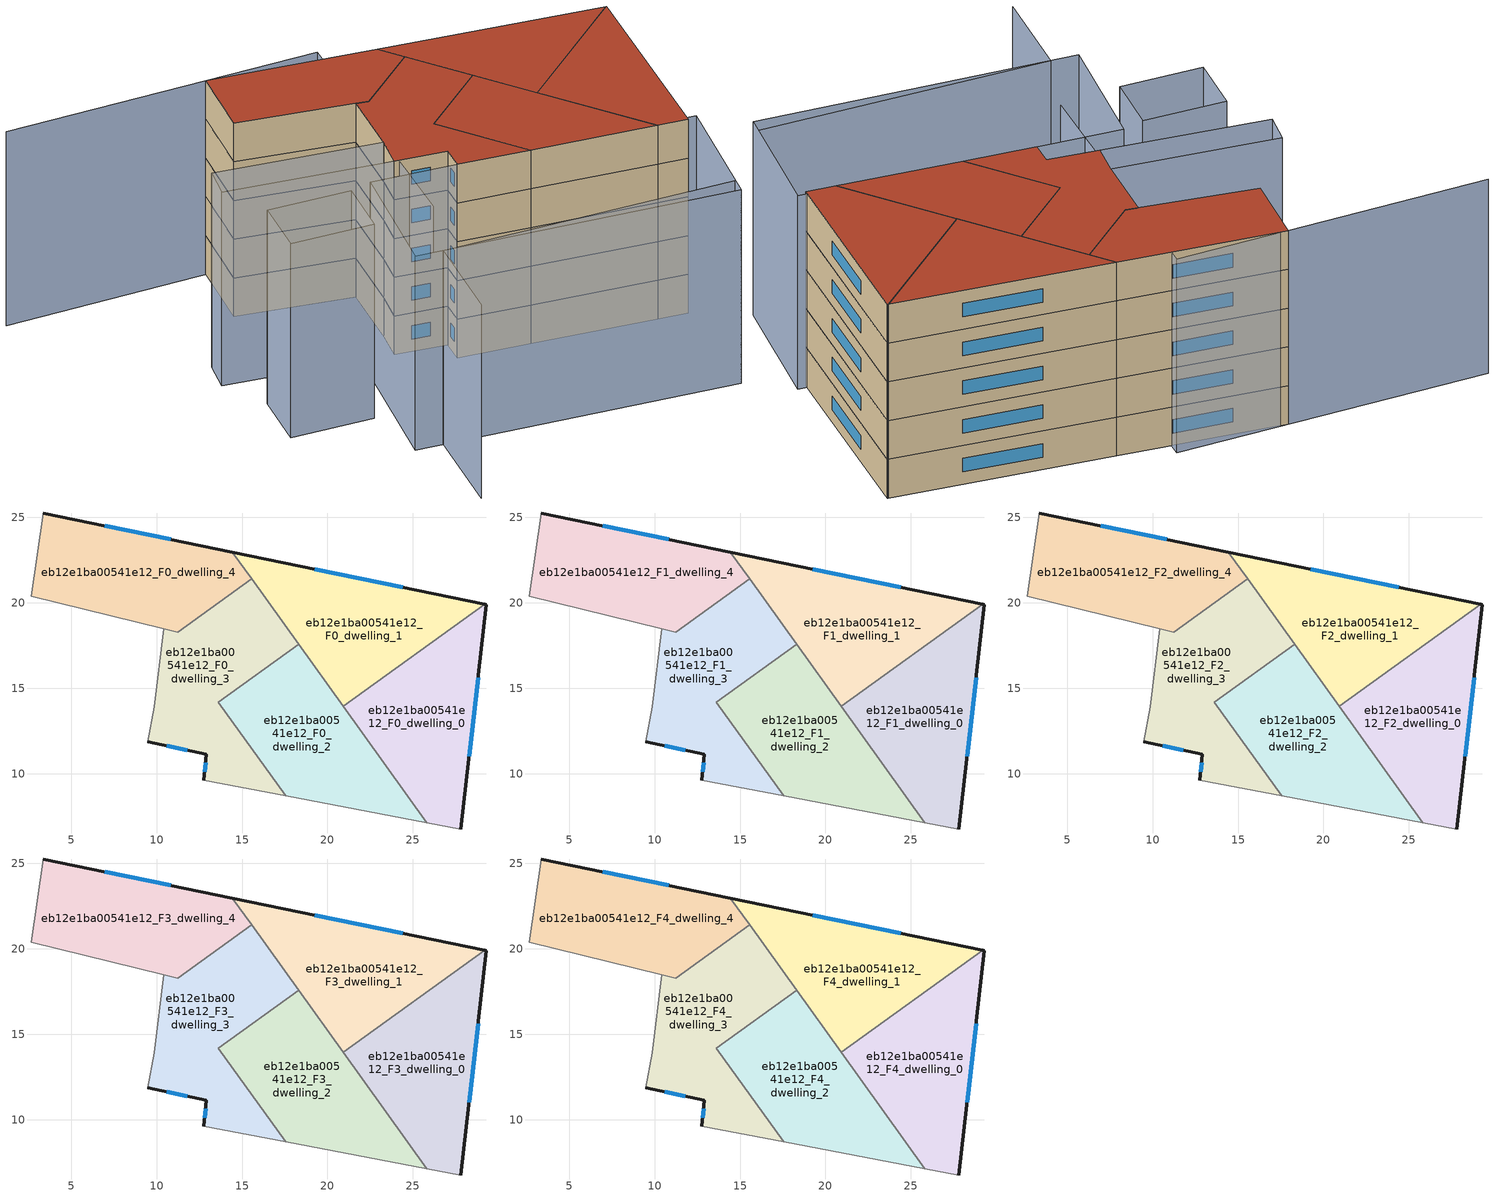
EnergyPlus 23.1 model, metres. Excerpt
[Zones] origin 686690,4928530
eb12e1ba00541e12_F0_dwelling_0
 floor ground (EU_floor_Construction): 29.3,19.89 27.81,6.76 25.81,7.14 20.92,13.94 29.22,19.9 z0
 wall outside (EU_wall_Construction): 27.81,6.76 29.3,19.89 29.22,19.9 z0:3
 wall adiabatic (EU_wall_Construction): 25.81,7.14 27.81,6.76 z0:3
 wall to eb12e1ba00541e12_F0_dwelling_1 (EU_wall_Construction): 29.22,19.9 20.92,13.94 z0:3
 wall to eb12e1ba00541e12_F0_dwelling_2 (EU_wall_Construction): 20.92,13.94 25.81,7.14 z0:3
 window (EU_Window_Construction): 28.29,11.03 28.81,15.62 z0.98:2.02
eb12e1ba00541e12_F0_dwelling_1
 floor ground (EU_floor_Construction): 29.22,19.9 20.92,13.94 14.44,22.96 z0
 wall outside (EU_wall_Construction): 29.22,19.9 14.44,22.96 z0:3
 wall to eb12e1ba00541e12_F0_dwelling_3 (EU_wall_Construction): 15.57,21.4 18.32,17.57 z0:3
 wall to eb12e1ba00541e12_F0_dwelling_4 (EU_wall_Construction): 14.44,22.96 15.57,21.4 z0:3
 wall to eb12e1ba00541e12_F0_dwelling_2 (EU_wall_Construction): 18.32,17.57 20.92,13.94 z0:3
 window (EU_Window_Construction): 24.41,20.9 19.25,21.97 z0.98:2.02
eb12e1ba00541e12_F0_dwelling_2
 floor ground (EU_floor_Construction): 18.32,17.57 25.81,7.14 17.55,8.71 13.61,14.19 z0
 wall adiabatic (EU_wall_Construction): 17.55,8.71 25.81,7.14 z0:3
 wall to eb12e1ba00541e12_F0_dwelling_3 (EU_wall_Construction): 13.62,14.19 17.55,8.71 / 18.32,17.57 13.61,14.19 z0:3
eb12e1ba00541e12_F0_dwelling_3
 floor ground (EU_floor_Construction): 15.57,21.4 18.32,17.57 13.61,14.19 17.55,8.71 12.75,9.63 12.92,11.14 9.48,11.88 9.86,13.92 10.41,18.49 11.23,18.28 z0
 wall outside (EU_wall_Construction): 9.48,11.88 12.92,11.14 12.75,9.63 z0:3
 wall adiabatic (EU_wall_Construction): 12.75,9.63 17.55,8.71 / 10.41,18.49 9.86,13.92 9.48,11.88 z0:3
 wall to eb12e1ba00541e12_F0_dwelling_4 (EU_wall_Construction): 15.57,21.4 11.23,18.28 10.41,18.49 z0:3
 window (EU_Window_Construction): 12.86,10.64 12.8,10.12 / 10.6,11.64 11.8,11.38 z0.98:2.02
eb12e1ba00541e12_F0_dwelling_4
 floor ground (EU_floor_Construction): 14.44,22.96 15.57,21.4 11.23,18.28 2.66,20.39 3.36,25.26 z0
 wall outside (EU_wall_Construction): 14.44,22.96 3.36,25.26 z0:3
 wall adiabatic (EU_wall_Construction): 3.36,25.26 2.66,20.39 10.4,18.49 z0:3
 window (EU_Window_Construction): 10.84,23.71 6.96,24.51 z0.98:2.02
eb12e1ba00541e12_F1_dwelling_0
 floor to eb12e1ba00541e12_F0_dwelling_0 (EU_floor_Construction): 29.3,19.89 27.81,6.76 25.81,7.14 20.92,13.94 29.22,19.9 z3
 wall outside (EU_wall_Construction): 27.81,6.76 29.3,19.89 29.22,19.9 z3:6
 wall adiabatic (EU_wall_Construction): 25.81,7.14 27.81,6.76 z3:6
 wall to eb12e1ba00541e12_F1_dwelling_1 (EU_wall_Construction): 29.22,19.9 20.92,13.94 z3:6
 wall to eb12e1ba00541e12_F1_dwelling_2 (EU_wall_Construction): 20.92,13.94 25.81,7.14 z3:6
 window (EU_Window_Construction): 28.29,11.03 28.81,15.62 z3.98:5.02
eb12e1ba00541e12_F1_dwelling_1
 floor to eb12e1ba00541e12_F0_dwelling_1 (EU_floor_Construction): 29.22,19.9 20.92,13.94 14.44,22.96 z3
 wall outside (EU_wall_Construction): 29.22,19.9 14.44,22.96 z3:6
 wall to eb12e1ba00541e12_F1_dwelling_3 (EU_wall_Construction): 15.57,21.4 18.32,17.57 z3:6
 wall to eb12e1ba00541e12_F1_dwelling_4 (EU_wall_Construction): 14.44,22.96 15.57,21.4 z3:6
 wall to eb12e1ba00541e12_F1_dwelling_2 (EU_wall_Construction): 18.32,17.57 20.92,13.94 z3:6
 window (EU_Window_Construction): 24.41,20.9 19.25,21.97 z3.98:5.02
eb12e1ba00541e12_F1_dwelling_2
 floor to eb12e1ba00541e12_F0_dwelling_2 (EU_floor_Construction): 18.32,17.57 25.81,7.14 17.55,8.71 13.61,14.19 z3
 wall adiabatic (EU_wall_Construction): 17.55,8.71 25.81,7.14 z3:6
 wall to eb12e1ba00541e12_F1_dwelling_3 (EU_wall_Construction): 13.62,14.19 17.55,8.71 / 18.32,17.57 13.61,14.19 z3:6
eb12e1ba00541e12_F1_dwelling_3
 floor to eb12e1ba00541e12_F0_dwelling_3 (EU_floor_Construction): 15.57,21.4 18.32,17.57 13.61,14.19 17.55,8.71 12.75,9.63 12.92,11.14 9.48,11.88 9.86,13.92 10.41,18.49 11.23,18.28 z3
 wall outside (EU_wall_Construction): 9.48,11.88 12.92,11.14 12.75,9.63 z3:6
 wall adiabatic (EU_wall_Construction): 12.75,9.63 17.55,8.71 / 10.41,18.49 9.86,13.92 9.48,11.88 z3:6
 wall to eb12e1ba00541e12_F1_dwelling_4 (EU_wall_Construction): 15.57,21.4 11.23,18.28 10.41,18.49 z3:6
 window (EU_Window_Construction): 12.86,10.64 12.8,10.12 / 10.6,11.64 11.8,11.38 z3.98:5.02
eb12e1ba00541e12_F1_dwelling_4
 floor to eb12e1ba00541e12_F0_dwelling_4 (EU_floor_Construction): 14.44,22.96 15.57,21.4 11.23,18.28 2.66,20.39 3.36,25.26 z3
 wall outside (EU_wall_Construction): 14.44,22.96 3.36,25.26 z3:6
 wall adiabatic (EU_wall_Construction): 3.36,25.26 2.66,20.39 10.4,18.49 z3:6
 window (EU_Window_Construction): 10.84,23.71 6.96,24.51 z3.98:5.02
eb12e1ba00541e12_F2_dwelling_0
 floor to eb12e1ba00541e12_F1_dwelling_0 (EU_floor_Construction): 29.3,19.89 27.81,6.76 25.81,7.14 20.92,13.94 29.22,19.9 z6
 wall outside (EU_wall_Construction): 27.81,6.76 29.3,19.89 29.22,19.9 z6:9
 wall adiabatic (EU_wall_Construction): 25.81,7.14 27.81,6.76 z6:9
 wall to eb12e1ba00541e12_F2_dwelling_1 (EU_wall_Construction): 29.22,19.9 20.92,13.94 z6:9
 wall to eb12e1ba00541e12_F2_dwelling_2 (EU_wall_Construction): 20.92,13.94 25.81,7.14 z6:9
 window (EU_Window_Construction): 28.29,11.03 28.81,15.62 z6.98:8.02
eb12e1ba00541e12_F2_dwelling_1
 floor to eb12e1ba00541e12_F1_dwelling_1 (EU_floor_Construction): 29.22,19.9 20.92,13.94 14.44,22.96 z6
 wall outside (EU_wall_Construction): 29.22,19.9 14.44,22.96 z6:9
 wall to eb12e1ba00541e12_F2_dwelling_3 (EU_wall_Construction): 15.57,21.4 18.32,17.57 z6:9
 wall to eb12e1ba00541e12_F2_dwelling_4 (EU_wall_Construction): 14.44,22.96 15.57,21.4 z6:9
 wall to eb12e1ba00541e12_F2_dwelling_2 (EU_wall_Construction): 18.32,17.57 20.92,13.94 z6:9
 window (EU_Window_Construction): 24.41,20.9 19.25,21.97 z6.98:8.02
eb12e1ba00541e12_F2_dwelling_2
 floor to eb12e1ba00541e12_F1_dwelling_2 (EU_floor_Construction): 18.32,17.57 25.81,7.14 17.55,8.71 13.61,14.19 z6
 wall adiabatic (EU_wall_Construction): 17.55,8.71 25.81,7.14 z6:9
 wall to eb12e1ba00541e12_F2_dwelling_3 (EU_wall_Construction): 13.62,14.19 17.55,8.71 / 18.32,17.57 13.61,14.19 z6:9
eb12e1ba00541e12_F2_dwelling_3
 floor to eb12e1ba00541e12_F1_dwelling_3 (EU_floor_Construction): 15.57,21.4 18.32,17.57 13.61,14.19 17.55,8.71 12.75,9.63 12.92,11.14 9.48,11.88 9.86,13.92 10.41,18.49 11.23,18.28 z6
 wall outside (EU_wall_Construction): 9.48,11.88 12.92,11.14 12.75,9.63 z6:9
 wall adiabatic (EU_wall_Construction): 12.75,9.63 17.55,8.71 / 10.41,18.49 9.86,13.92 9.48,11.88 z6:9
 wall to eb12e1ba00541e12_F2_dwelling_4 (EU_wall_Construction): 15.57,21.4 11.23,18.28 10.41,18.49 z6:9
 window (EU_Window_Construction): 12.86,10.64 12.8,10.12 / 10.6,11.64 11.8,11.38 z6.98:8.02
eb12e1ba00541e12_F2_dwelling_4
 floor to eb12e1ba00541e12_F1_dwelling_4 (EU_floor_Construction): 14.44,22.96 15.57,21.4 11.23,18.28 2.66,20.39 3.36,25.26 z6
 wall outside (EU_wall_Construction): 14.44,22.96 3.36,25.26 z6:9
 wall adiabatic (EU_wall_Construction): 3.36,25.26 2.66,20.39 10.4,18.49 z6:9
 window (EU_Window_Construction): 10.84,23.71 6.96,24.51 z6.98:8.02
eb12e1ba00541e12_F3_dwelling_0
 floor to eb12e1ba00541e12_F2_dwelling_0 (EU_floor_Construction): 29.3,19.89 27.81,6.76 25.81,7.14 20.92,13.94 29.22,19.9 z9
 wall outside (EU_wall_Construction): 27.81,6.76 29.3,19.89 29.22,19.9 z9:12
 wall adiabatic (EU_wall_Construction): 25.81,7.14 27.81,6.76 z9:12
 wall to eb12e1ba00541e12_F3_dwelling_1 (EU_wall_Construction): 29.22,19.9 20.92,13.94 z9:12
 wall to eb12e1ba00541e12_F3_dwelling_2 (EU_wall_Construction): 20.92,13.94 25.81,7.14 z9:12
 window (EU_Window_Construction): 28.29,11.03 28.81,15.62 z9.98:11.02
eb12e1ba00541e12_F3_dwelling_1
 floor to eb12e1ba00541e12_F2_dwelling_1 (EU_floor_Construction): 29.22,19.9 20.92,13.94 14.44,22.96 z9
 wall outside (EU_wall_Construction): 29.22,19.9 14.44,22.96 z9:12
 wall to eb12e1ba00541e12_F3_dwelling_3 (EU_wall_Construction): 15.57,21.4 18.32,17.57 z9:12
 wall to eb12e1ba00541e12_F3_dwelling_4 (EU_wall_Construction): 14.44,22.96 15.57,21.4 z9:12
 wall to eb12e1ba00541e12_F3_dwelling_2 (EU_wall_Construction): 18.32,17.57 20.92,13.94 z9:12
 window (EU_Window_Construction): 24.41,20.9 19.25,21.97 z9.98:11.02
eb12e1ba00541e12_F3_dwelling_2
 floor to eb12e1ba00541e12_F2_dwelling_2 (EU_floor_Construction): 18.32,17.57 25.81,7.14 17.55,8.71 13.61,14.19 z9
 wall adiabatic (EU_wall_Construction): 17.55,8.71 25.81,7.14 z9:12
 wall to eb12e1ba00541e12_F3_dwelling_3 (EU_wall_Construction): 13.62,14.19 17.55,8.71 / 18.32,17.57 13.61,14.19 z9:12
eb12e1ba00541e12_F3_dwelling_3
 floor to eb12e1ba00541e12_F2_dwelling_3 (EU_floor_Construction): 15.57,21.4 18.32,17.57 13.61,14.19 17.55,8.71 12.75,9.63 12.92,11.14 9.48,11.88 9.86,13.92 10.41,18.49 11.23,18.28 z9
 wall outside (EU_wall_Construction): 9.48,11.88 12.92,11.14 12.75,9.63 z9:12
 wall adiabatic (EU_wall_Construction): 12.75,9.63 17.55,8.71 / 10.41,18.49 9.86,13.92 9.48,11.88 z9:12
 wall to eb12e1ba00541e12_F3_dwelling_4 (EU_wall_Construction): 15.57,21.4 11.23,18.28 10.41,18.49 z9:12
 window (EU_Window_Construction): 12.86,10.64 12.8,10.12 / 10.6,11.64 11.8,11.38 z9.98:11.02
eb12e1ba00541e12_F3_dwelling_4
 floor to eb12e1ba00541e12_F2_dwelling_4 (EU_floor_Construction): 14.44,22.96 15.57,21.4 11.23,18.28 2.66,20.39 3.36,25.26 z9
 wall outside (EU_wall_Construction): 14.44,22.96 3.36,25.26 z9:12
 wall adiabatic (EU_wall_Construction): 3.36,25.26 2.66,20.39 10.4,18.49 z9:12
 window (EU_Window_Construction): 10.84,23.71 6.96,24.51 z9.98:11.02
eb12e1ba00541e12_F4_dwelling_0
 floor to eb12e1ba00541e12_F3_dwelling_0 (EU_floor_Construction): 29.3,19.89 27.81,6.76 25.81,7.14 20.92,13.94 29.22,19.9 z12
 wall outside (EU_wall_Construction): 27.81,6.76 29.3,19.89 29.22,19.9 z12:15
 wall adiabatic (EU_wall_Construction): 25.81,7.14 27.81,6.76 z12:15
 wall to eb12e1ba00541e12_F4_dwelling_1 (EU_wall_Construction): 29.22,19.9 20.92,13.94 z12:15
 wall to eb12e1ba00541e12_F4_dwelling_2 (EU_wall_Construction): 20.92,13.94 25.81,7.14 z12:15
 window (EU_Window_Construction): 28.29,11.03 28.81,15.62 z12.98:14.02
 roof outside (EU_roof_Construction): 27.81,6.76 29.3,19.89 29.22,19.9 20.92,13.94 25.81,7.14 z15
eb12e1ba00541e12_F4_dwelling_1
 floor to eb12e1ba00541e12_F3_dwelling_1 (EU_floor_Construction): 29.22,19.9 20.92,13.94 14.44,22.96 z12
 wall outside (EU_wall_Construction): 29.22,19.9 14.44,22.96 z12:15
 wall to eb12e1ba00541e12_F4_dwelling_3 (EU_wall_Construction): 15.57,21.4 18.32,17.57 z12:15
 wall to eb12e1ba00541e12_F4_dwelling_4 (EU_wall_Construction): 14.44,22.96 15.57,21.4 z12:15
 wall to eb12e1ba00541e12_F4_dwelling_2 (EU_wall_Construction): 18.32,17.57 20.92,13.94 z12:15
 window (EU_Window_Construction): 24.41,20.9 19.25,21.97 z12.98:14.02
 roof outside (EU_roof_Construction): 29.22,19.9 14.44,22.96 20.92,13.94 z15
eb12e1ba00541e12_F4_dwelling_2
 floor to eb12e1ba00541e12_F3_dwelling_2 (EU_floor_Construction): 18.32,17.57 25.81,7.14 17.55,8.71 13.61,14.19 z12
 wall adiabatic (EU_wall_Construction): 17.55,8.71 25.81,7.14 z12:15
 wall to eb12e1ba00541e12_F4_dwelling_3 (EU_wall_Construction): 13.62,14.19 17.55,8.71 / 18.32,17.57 13.61,14.19 z12:15
 roof outside (EU_roof_Construction): 25.81,7.14 18.32,17.57 13.61,14.19 17.55,8.71 z15
eb12e1ba00541e12_F4_dwelling_3
 floor to eb12e1ba00541e12_F3_dwelling_3 (EU_floor_Construction): 15.57,21.4 18.32,17.57 13.61,14.19 17.55,8.71 12.75,9.63 12.92,11.14 9.48,11.88 9.86,13.92 10.41,18.49 11.23,18.28 z12
 wall outside (EU_wall_Construction): 9.48,11.88 12.92,11.14 12.75,9.63 z12:15
 wall adiabatic (EU_wall_Construction): 12.75,9.63 17.55,8.71 / 10.41,18.49 9.86,13.92 9.48,11.88 z12:15
 wall to eb12e1ba00541e12_F4_dwelling_4 (EU_wall_Construction): 15.57,21.4 11.23,18.28 10.41,18.49 z12:15
 window (EU_Window_Construction): 12.86,10.64 12.8,10.12 / 10.6,11.64 11.8,11.38 z12.98:14.02
 roof outside (EU_roof_Construction): 17.55,8.71 13.61,14.19 18.32,17.57 15.57,21.4 11.23,18.28 10.41,18.49 9.86,13.92 9.48,11.88 12.92,11.14 12.75,9.63 z15
eb12e1ba00541e12_F4_dwelling_4
 floor to eb12e1ba00541e12_F3_dwelling_4 (EU_floor_Construction): 14.44,22.96 15.57,21.4 11.23,18.28 2.66,20.39 3.36,25.26 z12
 wall outside (EU_wall_Construction): 14.44,22.96 3.36,25.26 z12:15
 wall adiabatic (EU_wall_Construction): 3.36,25.26 2.66,20.39 10.4,18.49 z12:15
 window (EU_Window_Construction): 10.84,23.71 6.96,24.51 z12.98:14.02
 roof outside (EU_roof_Construction): 15.57,21.4 14.44,22.96 3.36,25.26 2.66,20.39 11.23,18.28 z15
shading: 6.66,-4.32 7.43,1.94 / 7.43,1.94 27.11,-0.47 / -10.29,26.59 11,24.51 / 11,24.51 9.24,6.44 / 26.99,-1.48 5.58,2.26 / 5.58,2.26 7.05,10.62 / 7.05,10.62 28.45,6.88 / 28.45,6.88 26.99,-1.48 / 5.54,10.44 5.04,6.54 / 5.04,6.54 -0.59,7.28 / -0.59,7.28 -0.08,11.17 / -0.08,11.17 5.54,10.44 / 9.48,11.88 -1.63,14.25 / -1.63,14.25 -1.19,16.35 / -1.19,16.35 9.93,13.97 / 9.93,13.97 9.48,11.88 z0:15
[Building]
EU S2 Campaign: North Axis=0; Terrain=City; Solar Distribution=FullExterior
[Site:Location]
Bologna: Latitude=44.5; Longitude=11.25; Time Zone=1; Elevation=37
[SizingPeriod:WeatherFileDays]
AnnualSizingPeriod: Begin Month=1; Begin Day of Month=1; End Month=12; End Day of Month=31; Day of Week for Start Day=Monday; Use Weather File Daylight Saving Period=No; Use Weather File Rain and Snow Indicators=No
[MATERIAL]
EU_InternalMass_Material: Roughness=MediumRough; Thickness=0.1; Conductivity=1; Density=1800; Specific Heat=900; Thermal Absorptance=0.9; Solar Absorptance=0.7; Visible Absorptance=0.7
[MATERIAL:NOMASS] Roughness=MediumRough; Thermal Absorptance=0.9; Solar Absorptance=0.7; Visible Absorptance=0.7
Name | Thermal Resistance
EU_wall_NoMass | 0.905828
EU_roof_NoMass | 0.37593
EU_floor_NoMass | 0.67114
[WINDOWMATERIAL:SIMPLEGLAZINGSYSTEM]
EU_Window_SimpleGlazing: UFactor=4.52486; Solar Heat Gain Coefficient=0.85; Visible Transmittance=0.85
[CONSTRUCTION]
EU_wall_Construction: EU_wall_NoMass
EU_roof_Construction: EU_roof_NoMass
EU_floor_Construction: EU_floor_NoMass
EU_Window_Construction: EU_Window_SimpleGlazing
EU_InternalMass_Construction: EU_InternalMass_Material
[ZONE] Type=1; Multiplier=1; Ceiling Height=autocalculate; Floor Area=autocalculate; Part of Total Floor Area=Yes
Name | Volume
eb12e1ba00541e12_F0_dwelling_0 | 170.159
eb12e1ba00541e12_F1_dwelling_0; eb12e1ba00541e12_F2_dwelling_0; eb12e1ba00541e12_F3_dwelling_0; eb12e1ba00541e12_F4_dwelling_0 | 170.158
eb12e1ba00541e12_F0_dwelling_1 | 170.142
eb12e1ba00541e12_F1_dwelling_1; eb12e1ba00541e12_F2_dwelling_1; eb12e1ba00541e12_F3_dwelling_1; eb12e1ba00541e12_F4_dwelling_1 | 170.141
eb12e1ba00541e12_F0_dwelling_2; eb12e1ba00541e12_F1_dwelling_2; eb12e1ba00541e12_F2_dwelling_2; eb12e1ba00541e12_F3_dwelling_2; eb12e1ba00541e12_F4_dwelling_2 | 170.164
eb12e1ba00541e12_F0_dwelling_3; eb12e1ba00541e12_F1_dwelling_3; eb12e1ba00541e12_F2_dwelling_3; eb12e1ba00541e12_F3_dwelling_3; eb12e1ba00541e12_F4_dwelling_3 | 171.278
eb12e1ba00541e12_F0_dwelling_4 | 169.066
eb12e1ba00541e12_F1_dwelling_4; eb12e1ba00541e12_F2_dwelling_4; eb12e1ba00541e12_F3_dwelling_4; eb12e1ba00541e12_F4_dwelling_4 | 169.065
[INTERNALMASS] Construction=EU_InternalMass_Construction
Name | Zone or ZoneList | Surface Area
eb12e1ba00541e12_F0_dwelling_0_EU_InternalMass | eb12e1ba00541e12_F0_dwelling_0 | 56.7166
eb12e1ba00541e12_F0_dwelling_1_EU_InternalMass | eb12e1ba00541e12_F0_dwelling_1 | 56.7114
eb12e1ba00541e12_F0_dwelling_2_EU_InternalMass | eb12e1ba00541e12_F0_dwelling_2 | 56.721
eb12e1ba00541e12_F0_dwelling_3_EU_InternalMass | eb12e1ba00541e12_F0_dwelling_3 | 57.0924
eb12e1ba00541e12_F0_dwelling_4_EU_InternalMass | eb12e1ba00541e12_F0_dwelling_4 | 56.3555
eb12e1ba00541e12_F1_dwelling_0_EU_InternalMass | eb12e1ba00541e12_F1_dwelling_0 | 56.7166
eb12e1ba00541e12_F1_dwelling_1_EU_InternalMass | eb12e1ba00541e12_F1_dwelling_1 | 56.7114
eb12e1ba00541e12_F1_dwelling_2_EU_InternalMass | eb12e1ba00541e12_F1_dwelling_2 | 56.721
eb12e1ba00541e12_F1_dwelling_3_EU_InternalMass | eb12e1ba00541e12_F1_dwelling_3 | 57.0924
eb12e1ba00541e12_F1_dwelling_4_EU_InternalMass | eb12e1ba00541e12_F1_dwelling_4 | 56.3555
eb12e1ba00541e12_F2_dwelling_0_EU_InternalMass | eb12e1ba00541e12_F2_dwelling_0 | 56.7166
eb12e1ba00541e12_F2_dwelling_1_EU_InternalMass | eb12e1ba00541e12_F2_dwelling_1 | 56.7114
eb12e1ba00541e12_F2_dwelling_2_EU_InternalMass | eb12e1ba00541e12_F2_dwelling_2 | 56.721
eb12e1ba00541e12_F2_dwelling_3_EU_InternalMass | eb12e1ba00541e12_F2_dwelling_3 | 57.0924
eb12e1ba00541e12_F2_dwelling_4_EU_InternalMass | eb12e1ba00541e12_F2_dwelling_4 | 56.3555
eb12e1ba00541e12_F3_dwelling_0_EU_InternalMass | eb12e1ba00541e12_F3_dwelling_0 | 56.7166
eb12e1ba00541e12_F3_dwelling_1_EU_InternalMass | eb12e1ba00541e12_F3_dwelling_1 | 56.7114
eb12e1ba00541e12_F3_dwelling_2_EU_InternalMass | eb12e1ba00541e12_F3_dwelling_2 | 56.721
eb12e1ba00541e12_F3_dwelling_3_EU_InternalMass | eb12e1ba00541e12_F3_dwelling_3 | 57.0924
eb12e1ba00541e12_F3_dwelling_4_EU_InternalMass | eb12e1ba00541e12_F3_dwelling_4 | 56.3555
eb12e1ba00541e12_F4_dwelling_0_EU_InternalMass | eb12e1ba00541e12_F4_dwelling_0 | 56.7166
eb12e1ba00541e12_F4_dwelling_1_EU_InternalMass | eb12e1ba00541e12_F4_dwelling_1 | 56.7114
eb12e1ba00541e12_F4_dwelling_2_EU_InternalMass | eb12e1ba00541e12_F4_dwelling_2 | 56.721
eb12e1ba00541e12_F4_dwelling_3_EU_InternalMass | eb12e1ba00541e12_F4_dwelling_3 | 57.0924
eb12e1ba00541e12_F4_dwelling_4_EU_InternalMass | eb12e1ba00541e12_F4_dwelling_4 | 56.3555
[OTHEREQUIPMENT] Fuel Type=Electricity; Design Level Calculation Method=Watts/Area; Power per Zone Floor Area=1; Fraction Latent=0; Fraction Radiant=0; Fraction Lost=0; Carbon Dioxide Generation Rate=0; EndUse Subcategory=EU_Step8_InternalGains
Name | Zone or ZoneList or Space or SpaceList | Schedule
EU_Step8_InternalGain_eb12e1ba00541e12_F0_dwelling_0_f000 | eb12e1ba00541e12_F0_dwelling_0 | EU_Step8_GainSchedule_eb12e1ba00541e12_F0_dwelling_0_f000
EU_Step8_InternalGain_eb12e1ba00541e12_F0_dwelling_1_f000 | eb12e1ba00541e12_F0_dwelling_1 | EU_Step8_GainSchedule_eb12e1ba00541e12_F0_dwelling_1_f000
EU_Step8_InternalGain_eb12e1ba00541e12_F0_dwelling_2_f000 | eb12e1ba00541e12_F0_dwelling_2 | EU_Step8_GainSchedule_eb12e1ba00541e12_F0_dwelling_2_f000
EU_Step8_InternalGain_eb12e1ba00541e12_F0_dwelling_3_f000 | eb12e1ba00541e12_F0_dwelling_3 | EU_Step8_GainSchedule_eb12e1ba00541e12_F0_dwelling_3_f000
EU_Step8_InternalGain_eb12e1ba00541e12_F0_dwelling_4_f000 | eb12e1ba00541e12_F0_dwelling_4 | EU_Step8_GainSchedule_eb12e1ba00541e12_F0_dwelling_4_f000
EU_Step8_InternalGain_eb12e1ba00541e12_F1_dwelling_0_f000 | eb12e1ba00541e12_F1_dwelling_0 | EU_Step8_GainSchedule_eb12e1ba00541e12_F1_dwelling_0_f000
EU_Step8_InternalGain_eb12e1ba00541e12_F1_dwelling_1_f000 | eb12e1ba00541e12_F1_dwelling_1 | EU_Step8_GainSchedule_eb12e1ba00541e12_F1_dwelling_1_f000
EU_Step8_InternalGain_eb12e1ba00541e12_F1_dwelling_2_f000 | eb12e1ba00541e12_F1_dwelling_2 | EU_Step8_GainSchedule_eb12e1ba00541e12_F1_dwelling_2_f000
EU_Step8_InternalGain_eb12e1ba00541e12_F1_dwelling_3_f000 | eb12e1ba00541e12_F1_dwelling_3 | EU_Step8_GainSchedule_eb12e1ba00541e12_F1_dwelling_3_f000
EU_Step8_InternalGain_eb12e1ba00541e12_F1_dwelling_4_f000 | eb12e1ba00541e12_F1_dwelling_4 | EU_Step8_GainSchedule_eb12e1ba00541e12_F1_dwelling_4_f000
EU_Step8_InternalGain_eb12e1ba00541e12_F2_dwelling_0_f000 | eb12e1ba00541e12_F2_dwelling_0 | EU_Step8_GainSchedule_eb12e1ba00541e12_F2_dwelling_0_f000
EU_Step8_InternalGain_eb12e1ba00541e12_F2_dwelling_1_f000 | eb12e1ba00541e12_F2_dwelling_1 | EU_Step8_GainSchedule_eb12e1ba00541e12_F2_dwelling_1_f000
EU_Step8_InternalGain_eb12e1ba00541e12_F2_dwelling_2_f000 | eb12e1ba00541e12_F2_dwelling_2 | EU_Step8_GainSchedule_eb12e1ba00541e12_F2_dwelling_2_f000
EU_Step8_InternalGain_eb12e1ba00541e12_F2_dwelling_3_f000 | eb12e1ba00541e12_F2_dwelling_3 | EU_Step8_GainSchedule_eb12e1ba00541e12_F2_dwelling_3_f000
EU_Step8_InternalGain_eb12e1ba00541e12_F2_dwelling_4_f000 | eb12e1ba00541e12_F2_dwelling_4 | EU_Step8_GainSchedule_eb12e1ba00541e12_F2_dwelling_4_f000
EU_Step8_InternalGain_eb12e1ba00541e12_F3_dwelling_0_f000 | eb12e1ba00541e12_F3_dwelling_0 | EU_Step8_GainSchedule_eb12e1ba00541e12_F3_dwelling_0_f000
EU_Step8_InternalGain_eb12e1ba00541e12_F3_dwelling_1_f000 | eb12e1ba00541e12_F3_dwelling_1 | EU_Step8_GainSchedule_eb12e1ba00541e12_F3_dwelling_1_f000
EU_Step8_InternalGain_eb12e1ba00541e12_F3_dwelling_2_f000 | eb12e1ba00541e12_F3_dwelling_2 | EU_Step8_GainSchedule_eb12e1ba00541e12_F3_dwelling_2_f000
EU_Step8_InternalGain_eb12e1ba00541e12_F3_dwelling_3_f000 | eb12e1ba00541e12_F3_dwelling_3 | EU_Step8_GainSchedule_eb12e1ba00541e12_F3_dwelling_3_f000
EU_Step8_InternalGain_eb12e1ba00541e12_F3_dwelling_4_f000 | eb12e1ba00541e12_F3_dwelling_4 | EU_Step8_GainSchedule_eb12e1ba00541e12_F3_dwelling_4_f000
EU_Step8_InternalGain_eb12e1ba00541e12_F4_dwelling_0_f000 | eb12e1ba00541e12_F4_dwelling_0 | EU_Step8_GainSchedule_eb12e1ba00541e12_F4_dwelling_0_f000
EU_Step8_InternalGain_eb12e1ba00541e12_F4_dwelling_1_f000 | eb12e1ba00541e12_F4_dwelling_1 | EU_Step8_GainSchedule_eb12e1ba00541e12_F4_dwelling_1_f000
EU_Step8_InternalGain_eb12e1ba00541e12_F4_dwelling_2_f000 | eb12e1ba00541e12_F4_dwelling_2 | EU_Step8_GainSchedule_eb12e1ba00541e12_F4_dwelling_2_f000
EU_Step8_InternalGain_eb12e1ba00541e12_F4_dwelling_3_f000 | eb12e1ba00541e12_F4_dwelling_3 | EU_Step8_GainSchedule_eb12e1ba00541e12_F4_dwelling_3_f000
EU_Step8_InternalGain_eb12e1ba00541e12_F4_dwelling_4_f000 | eb12e1ba00541e12_F4_dwelling_4 | EU_Step8_GainSchedule_eb12e1ba00541e12_F4_dwelling_4_f000
[ZONEVENTILATION:DESIGNFLOWRATE] Schedule=EU_AlwaysOn; Design Flow Rate Calculation Method=AirChanges/Hour; Air Changes per Hour=0.73129; Ventilation Type=Natural; Fan Pressure Rise=0; Fan Total Efficiency=1; Constant Term Coefficient=1; Temperature Term Coefficient=0; Velocity Term Coefficient=0; Velocity Squared Term Coefficient=0; Minimum Indoor Temperature=-100; Maximum Indoor Temperature=100; Delta Temperature=-100; Minimum Outdoor Temperature=-100; Maximum Outdoor Temperature=100; Maximum Wind Speed=40
Name | Zone or ZoneList or Space or SpaceList
EU_ConstantAir_eb12e1ba00541e12_F0_dwelling_0 | eb12e1ba00541e12_F0_dwelling_0
EU_ConstantAir_eb12e1ba00541e12_F0_dwelling_1 | eb12e1ba00541e12_F0_dwelling_1
EU_ConstantAir_eb12e1ba00541e12_F0_dwelling_2 | eb12e1ba00541e12_F0_dwelling_2
EU_ConstantAir_eb12e1ba00541e12_F0_dwelling_3 | eb12e1ba00541e12_F0_dwelling_3
EU_ConstantAir_eb12e1ba00541e12_F0_dwelling_4 | eb12e1ba00541e12_F0_dwelling_4
EU_ConstantAir_eb12e1ba00541e12_F1_dwelling_0 | eb12e1ba00541e12_F1_dwelling_0
EU_ConstantAir_eb12e1ba00541e12_F1_dwelling_1 | eb12e1ba00541e12_F1_dwelling_1
EU_ConstantAir_eb12e1ba00541e12_F1_dwelling_2 | eb12e1ba00541e12_F1_dwelling_2
EU_ConstantAir_eb12e1ba00541e12_F1_dwelling_3 | eb12e1ba00541e12_F1_dwelling_3
EU_ConstantAir_eb12e1ba00541e12_F1_dwelling_4 | eb12e1ba00541e12_F1_dwelling_4
EU_ConstantAir_eb12e1ba00541e12_F2_dwelling_0 | eb12e1ba00541e12_F2_dwelling_0
EU_ConstantAir_eb12e1ba00541e12_F2_dwelling_1 | eb12e1ba00541e12_F2_dwelling_1
EU_ConstantAir_eb12e1ba00541e12_F2_dwelling_2 | eb12e1ba00541e12_F2_dwelling_2
EU_ConstantAir_eb12e1ba00541e12_F2_dwelling_3 | eb12e1ba00541e12_F2_dwelling_3
EU_ConstantAir_eb12e1ba00541e12_F2_dwelling_4 | eb12e1ba00541e12_F2_dwelling_4
EU_ConstantAir_eb12e1ba00541e12_F3_dwelling_0 | eb12e1ba00541e12_F3_dwelling_0
EU_ConstantAir_eb12e1ba00541e12_F3_dwelling_1 | eb12e1ba00541e12_F3_dwelling_1
EU_ConstantAir_eb12e1ba00541e12_F3_dwelling_2 | eb12e1ba00541e12_F3_dwelling_2
EU_ConstantAir_eb12e1ba00541e12_F3_dwelling_3 | eb12e1ba00541e12_F3_dwelling_3
EU_ConstantAir_eb12e1ba00541e12_F3_dwelling_4 | eb12e1ba00541e12_F3_dwelling_4
EU_ConstantAir_eb12e1ba00541e12_F4_dwelling_0 | eb12e1ba00541e12_F4_dwelling_0
EU_ConstantAir_eb12e1ba00541e12_F4_dwelling_1 | eb12e1ba00541e12_F4_dwelling_1
EU_ConstantAir_eb12e1ba00541e12_F4_dwelling_2 | eb12e1ba00541e12_F4_dwelling_2
EU_ConstantAir_eb12e1ba00541e12_F4_dwelling_3 | eb12e1ba00541e12_F4_dwelling_3
EU_ConstantAir_eb12e1ba00541e12_F4_dwelling_4 | eb12e1ba00541e12_F4_dwelling_4
[HVACTEMPLATE:THERMOSTAT] Constant Heating Setpoint=20; Constant Cooling Setpoint=50
EU_HeatOnly_eb12e1ba00541e12_F0_dwelling_0; EU_HeatOnly_eb12e1ba00541e12_F0_dwelling_1; EU_HeatOnly_eb12e1ba00541e12_F0_dwelling_2; EU_HeatOnly_eb12e1ba00541e12_F0_dwelling_3; EU_HeatOnly_eb12e1ba00541e12_F0_dwelling_4; EU_HeatOnly_eb12e1ba00541e12_F1_dwelling_0; EU_HeatOnly_eb12e1ba00541e12_F1_dwelling_1; EU_HeatOnly_eb12e1ba00541e12_F1_dwelling_2; EU_HeatOnly_eb12e1ba00541e12_F1_dwelling_3; EU_HeatOnly_eb12e1ba00541e12_F1_dwelling_4; EU_HeatOnly_eb12e1ba00541e12_F2_dwelling_0; EU_HeatOnly_eb12e1ba00541e12_F2_dwelling_1; EU_HeatOnly_eb12e1ba00541e12_F2_dwelling_2; EU_HeatOnly_eb12e1ba00541e12_F2_dwelling_3; EU_HeatOnly_eb12e1ba00541e12_F2_dwelling_4; EU_HeatOnly_eb12e1ba00541e12_F3_dwelling_0; EU_HeatOnly_eb12e1ba00541e12_F3_dwelling_1; EU_HeatOnly_eb12e1ba00541e12_F3_dwelling_2; EU_HeatOnly_eb12e1ba00541e12_F3_dwelling_3; EU_HeatOnly_eb12e1ba00541e12_F3_dwelling_4; EU_HeatOnly_eb12e1ba00541e12_F4_dwelling_0; EU_HeatOnly_eb12e1ba00541e12_F4_dwelling_1; EU_HeatOnly_eb12e1ba00541e12_F4_dwelling_2; EU_HeatOnly_eb12e1ba00541e12_F4_dwelling_3; EU_HeatOnly_eb12e1ba00541e12_F4_dwelling_4
[HVACTEMPLATE:ZONE:IDEALLOADSAIRSYSTEM] System Availability Schedule=EU_AlwaysOn; Maximum Heating Supply Air Temperature=50; Minimum Cooling Supply Air Temperature=13; Maximum Heating Supply Air Humidity Ratio=0.0156; Minimum Cooling Supply Air Humidity Ratio=0.0077; Heating Limit=NoLimit; Cooling Limit=NoLimit; Heating Availability Schedule=EU_AlwaysOn; Cooling Availability Schedule=EU_CoolingOff; Dehumidification Control Type=ConstantSensibleHeatRatio; Cooling Sensible Heat Ratio=0.7; Dehumidification Setpoint=60; Humidification Control Type=None; Humidification Setpoint=30; Outdoor Air Method=None; Outdoor Air Flow Rate per Person=0.00944; Outdoor Air Flow Rate per Zone Floor Area=0; Outdoor Air Flow Rate per Zone=0; Demand Controlled Ventilation Type=None; Outdoor Air Economizer Type=NoEconomizer; Heat Recovery Type=None; Sensible Heat Recovery Effectiveness=0.7; Latent Heat Recovery Effectiveness=0.65
Name | Template Thermostat
eb12e1ba00541e12_F0_dwelling_0 | EU_HeatOnly_eb12e1ba00541e12_F0_dwelling_0
eb12e1ba00541e12_F0_dwelling_1 | EU_HeatOnly_eb12e1ba00541e12_F0_dwelling_1
eb12e1ba00541e12_F0_dwelling_2 | EU_HeatOnly_eb12e1ba00541e12_F0_dwelling_2
eb12e1ba00541e12_F0_dwelling_3 | EU_HeatOnly_eb12e1ba00541e12_F0_dwelling_3
eb12e1ba00541e12_F0_dwelling_4 | EU_HeatOnly_eb12e1ba00541e12_F0_dwelling_4
eb12e1ba00541e12_F1_dwelling_0 | EU_HeatOnly_eb12e1ba00541e12_F1_dwelling_0
eb12e1ba00541e12_F1_dwelling_1 | EU_HeatOnly_eb12e1ba00541e12_F1_dwelling_1
eb12e1ba00541e12_F1_dwelling_2 | EU_HeatOnly_eb12e1ba00541e12_F1_dwelling_2
eb12e1ba00541e12_F1_dwelling_3 | EU_HeatOnly_eb12e1ba00541e12_F1_dwelling_3
eb12e1ba00541e12_F1_dwelling_4 | EU_HeatOnly_eb12e1ba00541e12_F1_dwelling_4
eb12e1ba00541e12_F2_dwelling_0 | EU_HeatOnly_eb12e1ba00541e12_F2_dwelling_0
eb12e1ba00541e12_F2_dwelling_1 | EU_HeatOnly_eb12e1ba00541e12_F2_dwelling_1
eb12e1ba00541e12_F2_dwelling_2 | EU_HeatOnly_eb12e1ba00541e12_F2_dwelling_2
eb12e1ba00541e12_F2_dwelling_3 | EU_HeatOnly_eb12e1ba00541e12_F2_dwelling_3
eb12e1ba00541e12_F2_dwelling_4 | EU_HeatOnly_eb12e1ba00541e12_F2_dwelling_4
eb12e1ba00541e12_F3_dwelling_0 | EU_HeatOnly_eb12e1ba00541e12_F3_dwelling_0
eb12e1ba00541e12_F3_dwelling_1 | EU_HeatOnly_eb12e1ba00541e12_F3_dwelling_1
eb12e1ba00541e12_F3_dwelling_2 | EU_HeatOnly_eb12e1ba00541e12_F3_dwelling_2
eb12e1ba00541e12_F3_dwelling_3 | EU_HeatOnly_eb12e1ba00541e12_F3_dwelling_3
eb12e1ba00541e12_F3_dwelling_4 | EU_HeatOnly_eb12e1ba00541e12_F3_dwelling_4
eb12e1ba00541e12_F4_dwelling_0 | EU_HeatOnly_eb12e1ba00541e12_F4_dwelling_0
eb12e1ba00541e12_F4_dwelling_1 | EU_HeatOnly_eb12e1ba00541e12_F4_dwelling_1
eb12e1ba00541e12_F4_dwelling_2 | EU_HeatOnly_eb12e1ba00541e12_F4_dwelling_2
eb12e1ba00541e12_F4_dwelling_3 | EU_HeatOnly_eb12e1ba00541e12_F4_dwelling_3
eb12e1ba00541e12_F4_dwelling_4 | EU_HeatOnly_eb12e1ba00541e12_F4_dwelling_4
[SIZING:ZONE] Zone Cooling Design Supply Air Temperature Input Method=SupplyAirTemperature; Zone Cooling Design Supply Air Temperature=13; Zone Heating Design Supply Air Temperature Input Method=SupplyAirTemperature; Zone Heating Design Supply Air Temperature=50; Zone Cooling Design Supply Air Humidity Ratio=0.008; Zone Heating Design Supply Air Humidity Ratio=0.008; Cooling Design Air Flow Method=DesignDay; Cooling Design Air Flow Rate=0; Cooling Minimum Air Flow per Zone Floor Area=0.000762; Cooling Minimum Air Flow=0; Cooling Minimum Air Flow Fraction=0.2; Heating Design Air Flow Method=DesignDay; Heating Design Air Flow Rate=0; Heating Maximum Air Flow per Zone Floor Area=0.002032; Heating Maximum Air Flow=0.141576; Heating Maximum Air Flow Fraction=0.3; Account for Dedicated Outdoor Air System=No; Dedicated Outdoor Air System Control Strategy=NeutralSupplyAir; Dedicated Outdoor Air Low Setpoint Temperature for Design=autosize; Dedicated Outdoor Air High Setpoint Temperature for Design=autosize; Zone Load Sizing Method=Sensible Load Only No Latent Load; Zone Latent Cooling Design Supply Air Humidity Ratio Input Method=HumidityRatioDifference; Zone Cooling Design Supply Air Humidity Ratio Difference=0.005; Zone Latent Heating Design Supply Air Humidity Ratio Input Method=HumidityRatioDifference; Zone Humidification Design Supply Air Humidity Ratio Difference=0.005
eb12e1ba00541e12_F0_dwelling_0; eb12e1ba00541e12_F0_dwelling_1; eb12e1ba00541e12_F0_dwelling_2; eb12e1ba00541e12_F0_dwelling_3; eb12e1ba00541e12_F0_dwelling_4; eb12e1ba00541e12_F1_dwelling_0; eb12e1ba00541e12_F1_dwelling_1; eb12e1ba00541e12_F1_dwelling_2; eb12e1ba00541e12_F1_dwelling_3; eb12e1ba00541e12_F1_dwelling_4; eb12e1ba00541e12_F2_dwelling_0; eb12e1ba00541e12_F2_dwelling_1; eb12e1ba00541e12_F2_dwelling_2; eb12e1ba00541e12_F2_dwelling_3; eb12e1ba00541e12_F2_dwelling_4; eb12e1ba00541e12_F3_dwelling_0; eb12e1ba00541e12_F3_dwelling_1; eb12e1ba00541e12_F3_dwelling_2; eb12e1ba00541e12_F3_dwelling_3; eb12e1ba00541e12_F3_dwelling_4; eb12e1ba00541e12_F4_dwelling_0; eb12e1ba00541e12_F4_dwelling_1; eb12e1ba00541e12_F4_dwelling_2; eb12e1ba00541e12_F4_dwelling_3; eb12e1ba00541e12_F4_dwelling_4
[SCHEDULE:CONSTANT]
Name | Hourly Value
EU_AlwaysOn | 1
EU_CoolingOff | 0
[SCHEDULE:FILE] Column Number=1; Rows to Skip at Top=0; Number of Hours of Data=8760; Column Separator=Comma; Interpolate to Timestep=No; Minutes per Item=60; Adjust Schedule for Daylight Savings=Yes
Name | File
EU_Step8_GainSchedule_eb12e1ba00541e12_F0_dwelling_0_f000 | ../../schedules/eb12e1ba00541e12/eb12e1ba00541e12_F0_dwelling_0_f000_gain.csv
EU_Step8_GainSchedule_eb12e1ba00541e12_F0_dwelling_1_f000 | ../../schedules/eb12e1ba00541e12/eb12e1ba00541e12_F0_dwelling_1_f000_gain.csv
EU_Step8_GainSchedule_eb12e1ba00541e12_F0_dwelling_2_f000 | ../../schedules/eb12e1ba00541e12/eb12e1ba00541e12_F0_dwelling_2_f000_gain.csv
EU_Step8_GainSchedule_eb12e1ba00541e12_F0_dwelling_3_f000 | ../../schedules/eb12e1ba00541e12/eb12e1ba00541e12_F0_dwelling_3_f000_gain.csv
EU_Step8_GainSchedule_eb12e1ba00541e12_F0_dwelling_4_f000 | ../../schedules/eb12e1ba00541e12/eb12e1ba00541e12_F0_dwelling_4_f000_gain.csv
EU_Step8_GainSchedule_eb12e1ba00541e12_F1_dwelling_0_f000 | ../../schedules/eb12e1ba00541e12/eb12e1ba00541e12_F1_dwelling_0_f000_gain.csv
EU_Step8_GainSchedule_eb12e1ba00541e12_F1_dwelling_1_f000 | ../../schedules/eb12e1ba00541e12/eb12e1ba00541e12_F1_dwelling_1_f000_gain.csv
EU_Step8_GainSchedule_eb12e1ba00541e12_F1_dwelling_2_f000 | ../../schedules/eb12e1ba00541e12/eb12e1ba00541e12_F1_dwelling_2_f000_gain.csv
EU_Step8_GainSchedule_eb12e1ba00541e12_F1_dwelling_3_f000 | ../../schedules/eb12e1ba00541e12/eb12e1ba00541e12_F1_dwelling_3_f000_gain.csv
EU_Step8_GainSchedule_eb12e1ba00541e12_F1_dwelling_4_f000 | ../../schedules/eb12e1ba00541e12/eb12e1ba00541e12_F1_dwelling_4_f000_gain.csv
EU_Step8_GainSchedule_eb12e1ba00541e12_F2_dwelling_0_f000 | ../../schedules/eb12e1ba00541e12/eb12e1ba00541e12_F2_dwelling_0_f000_gain.csv
EU_Step8_GainSchedule_eb12e1ba00541e12_F2_dwelling_1_f000 | ../../schedules/eb12e1ba00541e12/eb12e1ba00541e12_F2_dwelling_1_f000_gain.csv
EU_Step8_GainSchedule_eb12e1ba00541e12_F2_dwelling_2_f000 | ../../schedules/eb12e1ba00541e12/eb12e1ba00541e12_F2_dwelling_2_f000_gain.csv
EU_Step8_GainSchedule_eb12e1ba00541e12_F2_dwelling_3_f000 | ../../schedules/eb12e1ba00541e12/eb12e1ba00541e12_F2_dwelling_3_f000_gain.csv
EU_Step8_GainSchedule_eb12e1ba00541e12_F2_dwelling_4_f000 | ../../schedules/eb12e1ba00541e12/eb12e1ba00541e12_F2_dwelling_4_f000_gain.csv
EU_Step8_GainSchedule_eb12e1ba00541e12_F3_dwelling_0_f000 | ../../schedules/eb12e1ba00541e12/eb12e1ba00541e12_F3_dwelling_0_f000_gain.csv
EU_Step8_GainSchedule_eb12e1ba00541e12_F3_dwelling_1_f000 | ../../schedules/eb12e1ba00541e12/eb12e1ba00541e12_F3_dwelling_1_f000_gain.csv
EU_Step8_GainSchedule_eb12e1ba00541e12_F3_dwelling_2_f000 | ../../schedules/eb12e1ba00541e12/eb12e1ba00541e12_F3_dwelling_2_f000_gain.csv
EU_Step8_GainSchedule_eb12e1ba00541e12_F3_dwelling_3_f000 | ../../schedules/eb12e1ba00541e12/eb12e1ba00541e12_F3_dwelling_3_f000_gain.csv
EU_Step8_GainSchedule_eb12e1ba00541e12_F3_dwelling_4_f000 | ../../schedules/eb12e1ba00541e12/eb12e1ba00541e12_F3_dwelling_4_f000_gain.csv
EU_Step8_GainSchedule_eb12e1ba00541e12_F4_dwelling_0_f000 | ../../schedules/eb12e1ba00541e12/eb12e1ba00541e12_F4_dwelling_0_f000_gain.csv
EU_Step8_GainSchedule_eb12e1ba00541e12_F4_dwelling_1_f000 | ../../schedules/eb12e1ba00541e12/eb12e1ba00541e12_F4_dwelling_1_f000_gain.csv
EU_Step8_GainSchedule_eb12e1ba00541e12_F4_dwelling_2_f000 | ../../schedules/eb12e1ba00541e12/eb12e1ba00541e12_F4_dwelling_2_f000_gain.csv
EU_Step8_GainSchedule_eb12e1ba00541e12_F4_dwelling_3_f000 | ../../schedules/eb12e1ba00541e12/eb12e1ba00541e12_F4_dwelling_3_f000_gain.csv
EU_Step8_GainSchedule_eb12e1ba00541e12_F4_dwelling_4_f000 | ../../schedules/eb12e1ba00541e12/eb12e1ba00541e12_F4_dwelling_4_f000_gain.csv
